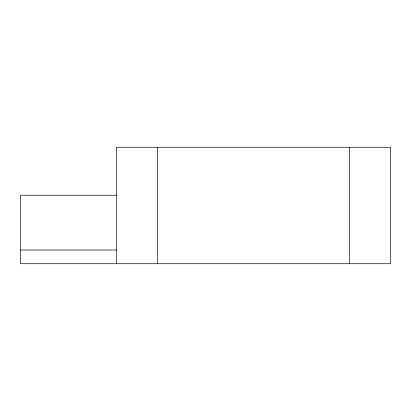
<?xml version="1.0" encoding="UTF-8"?>
<svg xmlns="http://www.w3.org/2000/svg" width="411" height="411" viewBox="0 0 411 411"><rect width="100%" height="100%" fill="white"/><g stroke="black" fill="none" stroke-linecap="round" stroke-linejoin="round"><path stroke-width="0.62" d="M116.58 195.225L20.55 195.225L20.55 263.723L390.45 263.723L390.45 147.277L116.452 147.277L116.452 263.723M20.55 250.027L116.58 250.027M349.35 147.277L349.35 263.723M157.552 147.277L157.552 263.723"/></g></svg>
